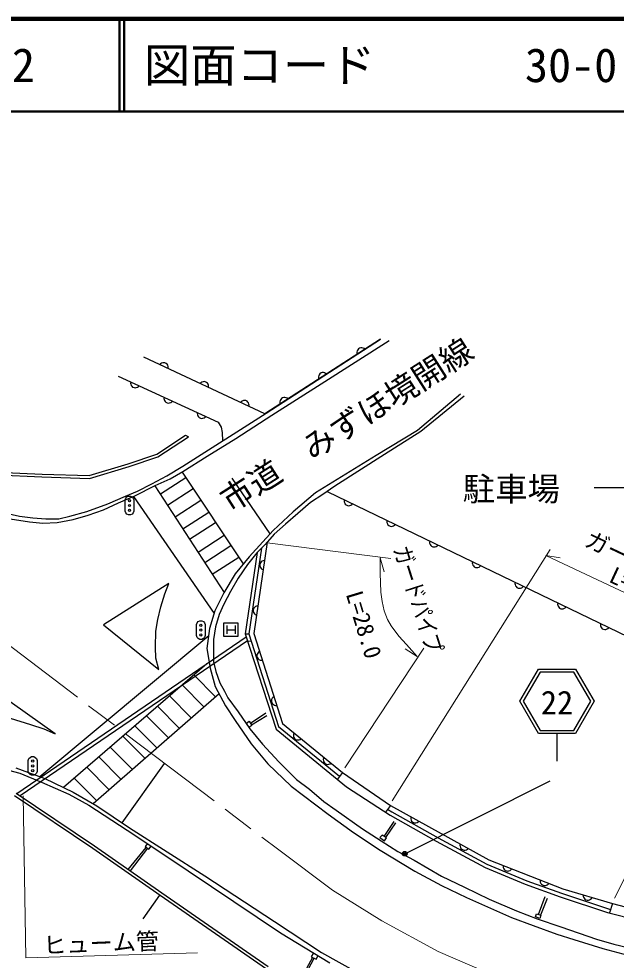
# Model space of a CAD drawing. Units: millimetres, scale not verified. Extents: x 40000 to 680000, y 20000 to 380000.
# Drawn here: x 106880 to 171375, y 278364 to 380000 of the extents above; entities that cross this region are included whole.
import ezdxf
from ezdxf.enums import TextEntityAlignment as Align

# ---------------------------------------------------------------- set-up
doc = ezdxf.new("R2010")
doc.units = ezdxf.units.MM
doc.header["$LTSCALE"] = 1000
doc.linetypes.add('CHAIN', pattern=[18.5, 12, -1.5, 3.5, -1.5])
for name, color, linetype, lineweight in [('M-BGD', 7, 'Continuous', 25), ('M-BMK', 2, 'CHAIN', 13), ('M-STR-HTXT', 7, 'Continuous', 13), ('M-STR-STRC', 7, 'Continuous', 25), ('M-TTL', 2, 'Continuous', 140), ('M-TTL-LINE', 7, 'Continuous', 50)]:
    doc.layers.add(name, color=color, linetype=linetype, lineweight=lineweight)
doc.layers.add('M-BMK-HTXT', color=7, linetype='Continuous')
doc.layers.add('M-TTL-TXT', color=7, linetype='Continuous')
doc.styles.add('ＭＳ ゴシック', font='')
doc.styles.get('ＭＳ ゴシック').set_extended_font_data('MS Gothic')

msp = doc.modelspace()

# ---------------------------------------------------------------- linework, layer by layer
at = {"layer": 'M-BGD'}
for p, q in [((145919, 345400), (133446, 337339)), ((143414, 344162), (143385, 344024)), ((143385, 344024), (143389, 343908)), ((143389, 343908), (143420, 343785)), ((143466, 344267), (143414, 344162)), ((143545, 344366), (143466, 344267)), ((143679, 344453), (143545, 344366)), ((143802, 344484), (143679, 344453)), ((143918, 344488), (143802, 344484)), ((144057, 344458), (143918, 344488)), ((144161, 344407), (144057, 344458)), ((144260, 344328), (144161, 344407)), ((133446, 337339), (120369, 343465)), ((133446, 337339), (120369, 343465)), ((122183, 342748), (122096, 342656)), ((122279, 342813), (122183, 342748)), ((122412, 342861), (122279, 342813)), ((122528, 342873), (122412, 342861)), ((122654, 342859), (122528, 342873)), ((122799, 342791), (122654, 342859)), ((122891, 342704), (122799, 342791)), ((122956, 342607), (122891, 342704)), ((123004, 342474), (122956, 342607)), ((123001, 342232), (123016, 342358)), ((123016, 342358), (123004, 342474)), ((139308, 341580), (139257, 341475)), ((139387, 341679), (139308, 341580)), ((139522, 341766), (139387, 341679)), ((139644, 341797), (139522, 341766)), ((139761, 341801), (139644, 341797)), ((139899, 341771), (139761, 341801)), ((140004, 341720), (139899, 341771)), ((140102, 341641), (140004, 341720)), ((117619, 341420), (128414, 336464)), ((117619, 341420), (128414, 336464)), ((118964, 340802), (118950, 340677)), ((118950, 340677), (118963, 340561)), ((118963, 340561), (119012, 340428)), ((126542, 340706), (126455, 340614)), ((126639, 340771), (126542, 340706)), ((126772, 340819), (126639, 340771)), ((126888, 340831), (126772, 340819)), ((127013, 340816), (126888, 340831)), ((127158, 340749), (127013, 340816)), ((127250, 340661), (127158, 340749)), ((127315, 340565), (127250, 340661)), ((127363, 340432), (127315, 340565)), ((139257, 341475), (139227, 341337)), ((139227, 341337), (139231, 341221)), ((139231, 341221), (139263, 341098)), ((119012, 340428), (119078, 340332)), ((119078, 340332), (119171, 340246)), ((119171, 340246), (119316, 340179)), ((119316, 340179), (119442, 340165)), ((119442, 340165), (119558, 340178)), ((119558, 340178), (119690, 340227)), ((119690, 340227), (119786, 340293)), ((119786, 340293), (119873, 340385)), ((127360, 340190), (127375, 340316)), ((127375, 340316), (127363, 340432)), ((122562, 339151), (122549, 339025)), ((122549, 339025), (122561, 338909)), ((122561, 338909), (122611, 338776)), ((122611, 338776), (122676, 338680)), ((122676, 338680), (122769, 338594)), ((122769, 338594), (122914, 338527)), ((122914, 338527), (123040, 338513)), ((123040, 338513), (123156, 338526)), ((123156, 338526), (123288, 338575)), ((123288, 338575), (123385, 338641)), ((123385, 338641), (123471, 338733)), ((130901, 338664), (130814, 338572)), ((130998, 338729), (130901, 338664)), ((131131, 338777), (130998, 338729)), ((131247, 338789), (131131, 338777)), ((131372, 338774), (131247, 338789)), ((131517, 338706), (131372, 338774)), ((131609, 338619), (131517, 338706)), ((131674, 338522), (131609, 338619)), ((131722, 338389), (131674, 338522)), ((135099, 338788), (135070, 338650)), ((135070, 338650), (135074, 338533)), ((135074, 338533), (135105, 338411)), ((135151, 338893), (135099, 338788)), ((135230, 338992), (135151, 338893)), ((135364, 339079), (135230, 338992)), ((135487, 339110), (135364, 339079)), ((135603, 339114), (135487, 339110)), ((135742, 339084), (135603, 339114)), ((135846, 339033), (135742, 339084)), ((135945, 338954), (135846, 339033)), ((126161, 337499), (126147, 337373)), ((131719, 338148), (131734, 338273)), ((131734, 338273), (131722, 338389)), ((126147, 337373), (126160, 337257)), ((126160, 337257), (126209, 337125)), ((126209, 337125), (126275, 337028)), ((126275, 337028), (126367, 336942)), ((126367, 336942), (126513, 336875)), ((126513, 336875), (126638, 336861)), ((126638, 336861), (126754, 336874)), ((126754, 336874), (126887, 336923)), ((126887, 336923), (126983, 336989)), ((126983, 336989), (127069, 337082)), ((128414, 336464), (128740, 335929)), ((128740, 335929), (128833, 335348)), ((121772, 332987), (124890, 335036)), ((121905, 332715), (125196, 334879)), ((124890, 335036), (125196, 334879)), ((128833, 335348), (128884, 334431)), ((118689, 331938), (121772, 332987)), ((118780, 331652), (121905, 332715)), ((114479, 330688), (118689, 331938)), ((114518, 330387), (118780, 331652)), ((104378, 330761), (109381, 330554)), ((104448, 331058), (109392, 330854)), ((109381, 330554), (114518, 330387)), ((109392, 330854), (114479, 330688)), ((124919, 330442), (122174, 328668)), ((124501, 331070), (131111, 321143)), ((134003, 324394), (129903, 330401)), ((121574, 329594), (129044, 318062)), ((169014, 329393), (184133, 329393)), ((118426, 328253), (118546, 328373)), ((118546, 328373), (118706, 328453)), ((118706, 328453), (118946, 328453)), ((118946, 328453), (119106, 328373)), ((119106, 328373), (119226, 328253)), ((119279, 328443), (127959, 315780)), ((122930, 327500), (125690, 329284)), ((140166, 328971), (232372, 284443)), ((118346, 328053), (118426, 328253)), ((118346, 326853), (118346, 328053)), ((119226, 328253), (119306, 328053)), ((119306, 328053), (119306, 326853)), ((123751, 326233), (126527, 328027)), ((142021, 328076), (142005, 327950)), ((142005, 327950), (142015, 327834)), ((142015, 327834), (142062, 327700)), ((142062, 327700), (142126, 327603)), ((142126, 327603), (142217, 327515)), ((142217, 327515), (142361, 327445)), ((142361, 327445), (142486, 327429)), ((142486, 327429), (142602, 327440)), ((142602, 327440), (142736, 327486)), ((142736, 327486), (142833, 327550)), ((142833, 327550), (142921, 327641)), ((118426, 326653), (118346, 326853)), ((118546, 326533), (118426, 326653)), ((118706, 326453), (118546, 326533)), ((118946, 326453), (118706, 326453)), ((119106, 326533), (118946, 326453)), ((119226, 326653), (119106, 326533)), ((119306, 326853), (119226, 326653)), ((124589, 324938), (127382, 326743)), ((125318, 323813), (128125, 325627)), ((146631, 325849), (146615, 325724)), ((146615, 325724), (146626, 325608)), ((146626, 325608), (146672, 325474)), ((146672, 325474), (146736, 325377)), ((146736, 325377), (146827, 325288)), ((146827, 325288), (146971, 325219)), ((147212, 325213), (147346, 325260)), ((147346, 325260), (147444, 325324)), ((147444, 325324), (147532, 325414)), ((126226, 322412), (129050, 324237)), ((146971, 325219), (147096, 325203)), ((147096, 325203), (147212, 325213)), ((133676, 323480), (132238, 313652)), ((151242, 323623), (151225, 323497)), ((151225, 323497), (151236, 323381)), ((151236, 323381), (151282, 323248)), ((151282, 323248), (151346, 323150)), ((126946, 321301), (129784, 323135)), ((132605, 322381), (131315, 313581)), ((133079, 322855), (131724, 313615)), ((151346, 323150), (151437, 323062)), ((151437, 323062), (151581, 322992)), ((151581, 322992), (151707, 322976)), ((151707, 322976), (151823, 322987)), ((151823, 322987), (151956, 323033)), ((151956, 323033), (152054, 323097)), ((152054, 323097), (152142, 323188)), ((127769, 320029), (130624, 321874)), ((132969, 321276), (132912, 321163)), ((133043, 321366), (132969, 321276)), ((133157, 321451), (133043, 321366)), ((133264, 321495), (133157, 321451)), ((133389, 321518), (133264, 321495)), ((155852, 321396), (155836, 321271)), ((155836, 321271), (155846, 321155)), ((132912, 321163), (132889, 321005)), ((132889, 321005), (132911, 320880)), ((132911, 320880), (132956, 320772)), ((132956, 320772), (133041, 320659)), ((133041, 320659), (133131, 320585)), ((133131, 320585), (133244, 320528)), ((155846, 321155), (155893, 321021)), ((155893, 321021), (155957, 320924)), ((155957, 320924), (156047, 320835)), ((156047, 320835), (156191, 320766)), ((156191, 320766), (156317, 320750)), ((156317, 320750), (156433, 320760)), ((156433, 320760), (156567, 320807)), ((156567, 320807), (156664, 320871)), ((156664, 320871), (156752, 320961)), ((160462, 319170), (160446, 319044)), ((123060, 319020), (116007, 314585)), ((122660, 317929), (123060, 319020)), ((160446, 319044), (160456, 318928)), ((160456, 318928), (160503, 318795)), ((160503, 318795), (160567, 318697)), ((160567, 318697), (160658, 318609)), ((160658, 318609), (160802, 318539)), ((160802, 318539), (160927, 318523)), ((160927, 318523), (161043, 318534)), ((161043, 318534), (161177, 318580)), ((161177, 318580), (161274, 318644)), ((161274, 318644), (161363, 318735)), ((122223, 316511), (122660, 317929)), ((121896, 315130), (122223, 316511)), ((132193, 316249), (132170, 316090)), ((132170, 316090), (132192, 315966)), ((132250, 316362), (132193, 316249)), ((132324, 316452), (132250, 316362)), ((132438, 316536), (132324, 316452)), ((132545, 316581), (132438, 316536)), ((132670, 316603), (132545, 316581)), ((165072, 316944), (165056, 316818)), ((165056, 316818), (165067, 316702)), ((165067, 316702), (165113, 316568)), ((165113, 316568), (165177, 316471)), ((165177, 316471), (165268, 316383)), ((165268, 316383), (165412, 316313)), ((165412, 316313), (165538, 316297)), ((165538, 316297), (165654, 316307)), ((165654, 316307), (165787, 316354)), ((165787, 316354), (165885, 316418)), ((165885, 316418), (165973, 316509)), ((121678, 313894), (121896, 315130)), ((132192, 315966), (132237, 315858)), ((132237, 315858), (132322, 315745)), ((132322, 315745), (132412, 315671)), ((132412, 315671), (132525, 315614)), ((116007, 314585), (122005, 309750)), ((126052, 314601), (126132, 314801)), ((126052, 313401), (126052, 314601)), ((126132, 314801), (126252, 314921)), ((126252, 314921), (126412, 315001)), ((126412, 315001), (126652, 315001)), ((126652, 315001), (126812, 314921)), ((126812, 314921), (126932, 314801)), ((126932, 314801), (127012, 314601)), ((127012, 314601), (127012, 313401)), ((129025, 313294), (129025, 314794)), ((129025, 314794), (130525, 314794)), ((129325, 314494), (129325, 313594)), ((130225, 314494), (130225, 313594)), ((130525, 314794), (130525, 313294)), ((169683, 314717), (169667, 314592)), ((169667, 314592), (169677, 314476)), ((169677, 314476), (169724, 314342)), ((169724, 314342), (169788, 314244)), ((169788, 314244), (169878, 314156)), ((169878, 314156), (170022, 314087)), ((170022, 314087), (170148, 314071)), ((170148, 314071), (170264, 314081)), ((170264, 314081), (170397, 314128)), ((170397, 314128), (170495, 314192)), ((170495, 314192), (170583, 314282)), ((106654, 296354), (131415, 313274)), ((109144, 298191), (127379, 313407)), ((121642, 312149), (121678, 313894)), ((126132, 313201), (126052, 313401)), ((126252, 313081), (126132, 313201)), ((126412, 313001), (126252, 313081)), ((126812, 313081), (126652, 313001)), ((126932, 313201), (126812, 313081)), ((127012, 313401), (126932, 313201)), ((130525, 313294), (129025, 313294)), ((129325, 314044), (130225, 314044)), ((131315, 313581), (134668, 303297)), ((131319, 313605), (131726, 313610)), ((131726, 313610), (134922, 303607)), ((132238, 313652), (135353, 303900)), ((131555, 312846), (107032, 296100)), ((121678, 310986), (121642, 312149)), ((126652, 313001), (126412, 313001)), ((131563, 312819), (131982, 312826)), ((132594, 311289), (132592, 311162)), ((132592, 311162), (132641, 311010)), ((132620, 311402), (132594, 311289)), ((132685, 311528), (132620, 311402)), ((132641, 311010), (132715, 310908)), ((132762, 311615), (132685, 311528)), ((132864, 311690), (132762, 311615)), ((111690, 297029), (127190, 310387)), ((122005, 309750), (121678, 310986)), ((132715, 310908), (132803, 310831)), ((132803, 310831), (132929, 310766)), ((132929, 310766), (133042, 310739)), ((133042, 310739), (133169, 310737)), ((125771, 309165), (128111, 306806)), ((124513, 308080), (126859, 305714)), ((110816, 302784), (104330, 307379)), ((114890, 295283), (128496, 307141)), ((123140, 306897), (125493, 304524)), ((134151, 306413), (134150, 306286)), ((134150, 306286), (134198, 306134)), ((134178, 306526), (134151, 306413)), ((134243, 306652), (134178, 306526)), ((134198, 306134), (134273, 306032)), ((134320, 306740), (134243, 306652)), ((134273, 306032), (134360, 305955)), ((134422, 306814), (134320, 306740)), ((134360, 305955), (134486, 305890)), ((121843, 305779), (124203, 303399)), ((131879, 303966), (133551, 305065)), ((134486, 305890), (134600, 305863)), ((134600, 305863), (134726, 305862)), ((105959, 304499), (108140, 303802)), ((120661, 304760), (123027, 302374)), ((131418, 303922), (131750, 304159)), ((131750, 304159), (132048, 303712)), ((132015, 303762), (133668, 304786)), ((135353, 303900), (141814, 298616)), ((108140, 303802), (109565, 303336)), ((109565, 303336), (110816, 302784)), ((119403, 303676), (121775, 301283)), ((132048, 303712), (131724, 303471)), ((134668, 303297), (142275, 297077)), ((134922, 303607), (141515, 298215)), ((136581, 302896), (136536, 302777)), ((118106, 302559), (120485, 300159)), ((136536, 302777), (136519, 302662)), ((136519, 302662), (136533, 302521)), ((136533, 302521), (136573, 302411)), ((136573, 302411), (136640, 302305)), ((136640, 302305), (136764, 302203)), ((136764, 302203), (136882, 302158)), ((136882, 302158), (136998, 302141)), ((136998, 302141), (137138, 302155)), ((137138, 302155), (137248, 302195)), ((137248, 302195), (137355, 302262)), ((116733, 301375), (119119, 298969)), ((107895, 299938), (107975, 300138)), ((107895, 298738), (107895, 299938)), ((107975, 300138), (108095, 300258)), ((108095, 300258), (108255, 300338)), ((108255, 300338), (108495, 300338)), ((108495, 300338), (108655, 300258)), ((108655, 300258), (108775, 300138)), ((108775, 300138), (108855, 299938)), ((108855, 299938), (108855, 298738)), ((115513, 300324), (117905, 297911)), ((139767, 300135), (139750, 300020)), ((139750, 300020), (139764, 299879)), ((139764, 299879), (139803, 299770)), ((139812, 300254), (139767, 300135)), ((114216, 299206), (116615, 296786)), ((118048, 293186), (122625, 299611)), ((139803, 299770), (139871, 299663)), ((139871, 299663), (139995, 299561)), ((139995, 299561), (140113, 299516)), ((140113, 299516), (140228, 299500)), ((140228, 299500), (140369, 299514)), ((140369, 299514), (140479, 299553)), ((140479, 299553), (140586, 299621)), ((107975, 298538), (107895, 298738)), ((108095, 298418), (107975, 298538)), ((108255, 298338), (108095, 298418)), ((108495, 298338), (108255, 298338)), ((108655, 298418), (108495, 298338)), ((108775, 298538), (108655, 298418)), ((108855, 298738), (108775, 298538)), ((115249, 295596), (112843, 298023)), ((141814, 298616), (141275, 297895)), ((141814, 298616), (146993, 295082)), ((142275, 297077), (146956, 294032)), ((106424, 296148), (114875, 290468)), ((106591, 296397), (115045, 290715)), ((146993, 295082), (146468, 294349)), ((146993, 295082), (157633, 289201)), ((146701, 294675), (147163, 294374)), ((146956, 294032), (151954, 291215)), ((147163, 294374), (152146, 291566)), ((149215, 293853), (149192, 293729)), ((149192, 293729), (149196, 293612)), ((146319, 291732), (147410, 293328)), ((147540, 293175), (146479, 291627)), ((149196, 293612), (149235, 293476)), ((149235, 293476), (149294, 293376)), ((149294, 293376), (149379, 293283)), ((149379, 293283), (149520, 293205)), ((149520, 293205), (149644, 293182)), ((149644, 293182), (149760, 293186)), ((149760, 293186), (149896, 293225)), ((149896, 293225), (149997, 293284)), ((149997, 293284), (150090, 293370)), ((145872, 291600), (146118, 291865)), ((146577, 291562), (146118, 291865)), ((115045, 290715), (122318, 285624)), ((120763, 290948), (120513, 290638)), ((120903, 290359), (121162, 290682)), ((145872, 291600), (146368, 291257)), ((146368, 291257), (146577, 291562)), ((151954, 291215), (157248, 288385)), ((152146, 291566), (157420, 288747)), ((154535, 290913), (154512, 290788)), ((154512, 290788), (154516, 290672)), ((114875, 290468), (122146, 285378)), ((118679, 288171), (120646, 290543)), ((120781, 290446), (118904, 288014)), ((120513, 290638), (120903, 290359)), ((154516, 290672), (154556, 290536)), ((154556, 290536), (154614, 290435)), ((154614, 290435), (154700, 290342)), ((154700, 290342), (154840, 290265)), ((154840, 290265), (154964, 290242)), ((154964, 290242), (155081, 290246)), ((155081, 290246), (155217, 290285)), ((155217, 290285), (155317, 290343)), ((155317, 290343), (155411, 290429)), ((157420, 288747), (161711, 286940)), ((157633, 289201), (165630, 286056)), ((157248, 288385), (161565, 286568)), ((159167, 288597), (159160, 288471)), ((159160, 288471), (159180, 288356)), ((159180, 288356), (159236, 288226)), ((159236, 288226), (159307, 288134)), ((159307, 288134), (159404, 288053)), ((159404, 288053), (159553, 287994)), ((159553, 287994), (159679, 287988)), ((159679, 287988), (159794, 288007)), ((159794, 288007), (159924, 288063)), ((159924, 288063), (160016, 288134)), ((160016, 288134), (160098, 288231)), ((161711, 286940), (165467, 285583)), ((163165, 287025), (163159, 286899)), ((163159, 286899), (163178, 286784)), ((163178, 286784), (163234, 286654)), ((163234, 286654), (163306, 286562)), ((164015, 286562), (164096, 286659)), ((122317, 285625), (133806, 277667)), ((161565, 286568), (165336, 285205)), ((163306, 286562), (163403, 286481)), ((163403, 286481), (163552, 286422)), ((163552, 286422), (163678, 286415)), ((163678, 286415), (163793, 286435)), ((163793, 286435), (163923, 286491)), ((163923, 286491), (164015, 286562)), ((165630, 286056), (170966, 284475)), ((120316, 282810), (122120, 285396)), ((122146, 285378), (133636, 277420)), ((163006, 283295), (163706, 285225)), ((163935, 285006), (163207, 283222)), ((165336, 285205), (170431, 283521)), ((165467, 285583), (170775, 283828)), ((167819, 285407), (167823, 285281)), ((167823, 285281), (167852, 285168)), ((167852, 285168), (167920, 285044)), ((167920, 285044), (167998, 284958)), ((167998, 284958), (168102, 284885)), ((168102, 284885), (168255, 284840)), ((168255, 284840), (168382, 284844)), ((168382, 284844), (168495, 284873)), ((168495, 284873), (168619, 284941)), ((168619, 284941), (168705, 285020)), ((168705, 285020), (168778, 285123)), ((170966, 284475), (170666, 283461)), ((170966, 284475), (177132, 282877)), ((162655, 283039), (162777, 283377)), ((163120, 282871), (162655, 283039)), ((162777, 283377), (163242, 283210)), ((163242, 283210), (163120, 282871)), ((170431, 283521), (174702, 282430)), ((138599, 278658), (137277, 276275)), ((137422, 276071), (138785, 278565)), ((138687, 279163), (138455, 278730)), ((138455, 278730), (138967, 278474)), ((138967, 278474), (139182, 278863))]:
    msp.add_line(p, q, dxfattribs=at)
for centre in [(118826, 327973), (118826, 327453), (118826, 326933), (126532, 314521), (126532, 314001), (126532, 313481), (108375, 299858), (108375, 299338), (108375, 298818)]:
    msp.add_circle(centre, 120, dxfattribs=at)
at = {"layer": 'M-BMK'}
for p, q in [((103660, 314002), (134935, 290270)), ((134935, 290270), (140757, 285939)), ((140757, 285939), (146081, 282602)), ((146081, 282602), (152150, 279302)), ((152150, 279302), (157404, 277030))]:
    msp.add_line(p, q, dxfattribs=at)
at = {"layer": 'M-STR-HTXT'}
for p, q in [((133689, 323433), (147046, 321728)), ((147188, 295584), (164236, 322693)), ((145909, 320156), (145909, 321808)), ((145909, 321808), (146329, 320308)), ((184806, 312114), (163776, 322064)), ((163776, 322064), (165312, 321802)), ((142073, 299136), (150598, 312066)), ((148731, 312448), (149901, 311141)), ((171201, 285069), (185126, 312635)), ((149901, 311141), (148588, 311978)), ((107366, 296101), (107650, 278607)), ((107650, 278607), (126174, 279154))]:
    msp.add_line(p, q, dxfattribs=at)
msp.add_lwpolyline([(148731, 312448), (147912, 313350), (147066, 314463), (146682, 315158), (146332, 316090), (146105, 317073), (145976, 318081), (145909, 320156)], dxfattribs=at)
at = {"layer": 'M-STR-STRC'}
for p, q in [((133576, 337422), (145919, 345400)), ((139509, 340582), (146880, 345273)), ((134187, 337209), (139509, 340582)), ((154567, 339493), (149914, 335567)), ((154972, 339277), (150272, 335461)), ((124598, 331699), (133576, 337422)), ((130295, 334700), (134187, 337209)), ((149914, 335567), (145479, 332841)), ((150272, 335461), (146364, 332972)), ((127212, 332781), (130295, 334700)), ((124595, 331123), (127212, 332781)), ((145479, 332841), (138900, 328806)), ((146364, 332972), (140990, 329552)), ((122856, 330646), (124598, 331699)), ((121237, 329789), (122856, 330646)), ((121600, 329607), (123228, 330338)), ((123228, 330338), (124595, 331123)), ((119390, 328490), (121600, 329607)), ((119711, 329008), (121237, 329789)), ((140990, 329552), (139713, 328652)), ((116480, 327627), (118389, 328449)), ((117645, 327746), (119390, 328490)), ((118389, 328449), (119711, 329008)), ((138900, 328806), (136515, 326757)), ((139713, 328652), (138363, 327791)), ((114240, 326813), (116480, 327627)), ((116016, 326978), (117645, 327746)), ((138363, 327791), (136991, 326604)), ((105498, 326636), (106970, 326318)), ((106970, 326318), (108395, 326115)), ((111187, 326027), (112379, 326289)), ((112379, 326289), (114240, 326813)), ((112762, 325932), (114367, 326420)), ((114367, 326420), (116016, 326978)), ((136515, 326757), (134334, 324758)), ((136991, 326604), (135665, 325441)), ((105953, 326021), (108024, 325696)), ((108024, 325696), (109458, 325559)), ((108395, 326115), (109791, 326027)), ((109458, 325559), (111017, 325629)), ((109791, 326027), (111187, 326027)), ((111017, 325629), (112762, 325932)), ((135665, 325441), (134455, 324371)), ((134334, 324758), (131753, 321923)), ((134455, 324371), (133480, 323257)), ((133480, 323257), (132573, 322349)), ((132573, 322349), (131573, 321070)), ((131753, 321923), (130226, 320069)), ((131573, 321070), (130572, 319604)), ((130226, 320069), (129026, 318033)), ((130572, 319604), (129735, 318185)), ((129735, 318185), (129016, 316791)), ((129026, 318033), (128045, 316070)), ((129016, 316791), (128504, 315675)), ((128045, 316070), (127481, 314160)), ((128504, 315675), (128108, 314372)), ((127481, 314160), (127190, 312008)), ((128108, 314372), (127899, 312976)), ((127899, 312976), (127900, 310582)), ((127190, 312008), (127539, 309885)), ((127900, 310582), (128156, 309535)), ((127539, 309885), (128092, 307908)), ((128156, 309535), (128598, 308325)), ((160986, 306313), (162986, 309777)), ((163159, 309477), (161332, 306313)), ((162986, 309777), (166986, 309777)), ((166813, 309477), (163159, 309477)), ((168640, 306313), (166813, 309477)), ((166986, 309777), (168986, 306313)), ((128598, 308325), (129086, 307395)), ((128092, 307908), (129197, 305814)), ((129086, 307395), (129458, 306673)), ((129458, 306673), (130574, 305163)), ((162986, 302849), (160986, 306313)), ((161332, 306313), (163159, 303149)), ((166813, 303149), (168640, 306313)), ((168986, 306313), (166986, 302849)), ((129197, 305814), (130250, 304254)), ((130574, 305163), (131807, 303349)), ((130250, 304254), (131966, 301723)), ((131807, 303349), (133202, 301698)), ((163159, 303149), (166813, 303149)), ((166986, 302849), (162986, 302849)), ((164986, 299849), (164986, 302849)), ((131966, 301723), (133769, 299571)), ((133202, 301698), (134970, 299790)), ((104637, 299184), (107000, 298547)), ((106565, 299129), (109689, 297993)), ((133769, 299571), (136268, 297166)), ((134970, 299790), (136878, 297859)), ((107000, 298547), (109317, 297593)), ((109689, 297993), (112756, 296516)), ((136878, 297859), (138251, 296813)), ((109317, 297593), (112294, 296276)), ((136268, 297166), (140281, 294142)), ((138251, 296813), (139807, 295512)), ((148542, 289851), (164240, 297720)), ((112294, 296276), (114430, 295094)), ((112756, 296516), (115312, 295039)), ((114430, 295094), (118565, 292413)), ((115312, 295039), (118834, 292654)), ((139807, 295512), (141156, 294558)), ((140281, 294142), (143014, 292135)), ((141156, 294558), (143993, 292535)), ((118565, 292413), (122655, 289687)), ((118834, 292654), (126973, 287471)), ((143014, 292135), (145907, 290236)), ((143993, 292535), (146018, 291232)), ((146018, 291232), (147786, 290092)), ((122655, 289687), (135136, 281317)), ((145907, 290236), (149630, 287967)), ((147786, 290092), (149554, 289162)), ((149554, 289162), (152529, 287419)), ((149630, 287967), (152509, 286426)), ((126973, 287471), (134471, 282530)), ((152529, 287419), (154995, 286256)), ((152509, 286426), (155232, 285113)), ((154995, 286256), (157670, 284953)), ((155232, 285113), (157486, 284131)), ((157670, 284953), (160622, 283699)), ((157486, 284131), (160067, 282968)), ((160622, 283699), (162855, 282838)), ((160067, 282968), (162430, 282095)), ((162855, 282838), (165391, 281954)), ((134471, 282530), (139562, 279207)), ((162430, 282095), (164974, 281187)), ((165391, 281954), (169264, 280622)), ((135136, 281317), (140475, 278079)), ((164974, 281187), (166792, 280605)), ((166792, 280605), (169932, 279613)), ((169264, 280622), (171125, 280099)), ((169932, 279613), (174040, 278522)), ((171125, 280099), (173393, 279546)), ((139562, 279207), (143609, 276935))]:
    msp.add_line(p, q, dxfattribs=at)
for radius in [250, 150, 50]:
    msp.add_circle((148542, 289851), radius, dxfattribs=at)
at = {"layer": 'M-TTL'}
msp.add_line((680000, 380000), (40000, 380000), dxfattribs=at)
at = {"layer": 'M-TTL-LINE'}
for p, q in [((117750, 380000), (117750, 370000)), ((118250, 380000), (118250, 370000)), ((40000, 370000), (680000, 370000))]:
    msp.add_line(p, q, dxfattribs=at)

# ---------------------------------------------------------------- texts
at = {"layer": 'M-BGD', "style": 'ＭＳ ゴシック'}
msp.add_text('駐車場', height=2566, dxfattribs=at).set_placement((160056, 329241), align=Align.MIDDLE_CENTER)
at = {"layer": 'M-BMK-HTXT', "style": 'ＭＳ ゴシック'}
msp.add_text('市道\u3000みずほ境開線', height=2566, rotation=32.5, dxfattribs=at).set_placement((142266, 336173), align=Align.MIDDLE_CENTER)
at = {"layer": 'M-STR-HTXT', "style": 'ＭＳ ゴシック'}
for s, rotation, p in [('ガードパイプ', 334.7, (174997, 320786)), ('L=26.2', 335, (174248, 318508)), ('L=28.0', 286.9, (144133, 314593)), ('ヒューム管', 2.3, (115763, 280210))]:
    msp.add_text(s, height=1833, rotation=rotation, dxfattribs=at).set_placement(p, align=Align.MIDDLE_CENTER)
at = {"layer": 'M-STR-HTXT', "style": 'ＭＳ ゴシック', "width": 0.8}
msp.add_text('ガードパイプ', height=1833, rotation=287.9, dxfattribs=at).set_placement((150005, 317323), align=Align.MIDDLE_CENTER)
at = {"layer": 'M-STR-STRC', "style": 'ＭＳ ゴシック'}
msp.add_text('22', height=2566, dxfattribs=at).set_placement((164986, 306177), align=Align.MIDDLE_CENTER)
at = {"layer": 'M-TTL-TXT', "style": 'ＭＳ ゴシック'}
for s, p in [('図面コード', (120380, 375000)), ('022', (101142, 375000)), ('30-0', (161521, 375000))]:
    msp.add_text(s, height=3666, dxfattribs=at).set_placement(p, align=Align.MIDDLE_LEFT)

doc.saveas('drawing.dxf')
